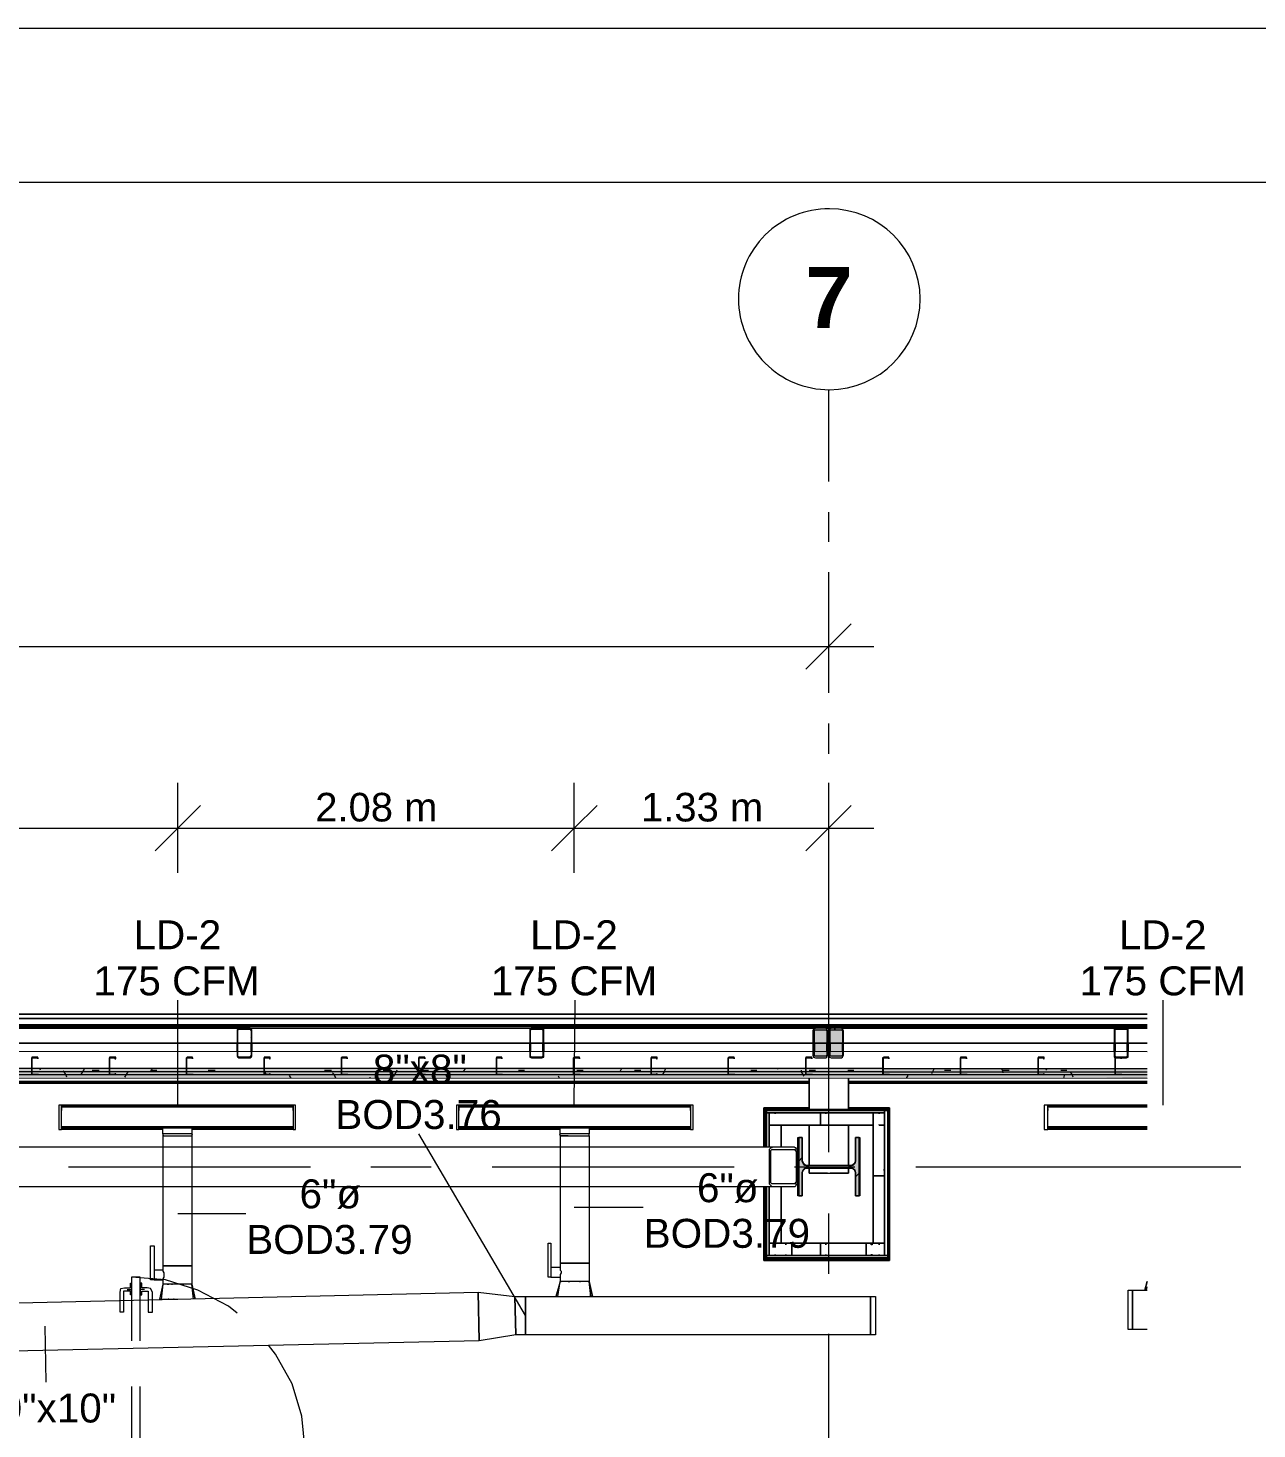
# Model space of a CAD drawing. Header units: metres. Extents: x -2 to 207, y -8 to 52.
# Drawn here: x 54.2 to 60.65, y 44.79 to 52.14 of the extents above; entities that cross this region are included whole.
import ezdxf

# ---------------------------------------------------------------- set-up
doc = ezdxf.new("R2010")
doc.units = ezdxf.units.M
for name, color, linetype, lineweight in [('HVAC - Ductos', 5, 'Continuous', 0), ('PDF_Text', 7, 'Continuous', 0), ('pie de plano', 7, 'Continuous', 0)]:
    doc.layers.add(name, color=color, linetype=linetype, lineweight=lineweight)
doc.layers.add('PDF_Geometry', color=7, linetype='Continuous', lineweight=0, true_color=0xaaaaaa)
doc.layers.add('PDF_Solid Fills', color=7, linetype='Continuous', lineweight=0, true_color=0xffffff)
doc.styles.add('PDF Helvetica', font='')
doc.styles.add('PDF Helvetica Bold', font='')
doc.styles.get('PDF Helvetica').set_extended_font_data('Helvetica')
doc.styles.get('PDF Helvetica Bold').set_extended_font_data('Helvetica', bold=True)

msp = doc.modelspace()

# ---------------------------------------------------------------- hatches: boundary and pattern name
at = {"layer": 'PDF_Solid Fills', "lineweight": 0, "transparency": 33554559}
h = msp.add_hatch(color=256, dxfattribs=at)
h.paths.add_polyline_path([(55.305, 46.7397), (55.364, 46.7352), (55.3646, 46.7352), (55.3646, 46.7397)])
h.paths.add_polyline_path([(55.305, 46.7397), (55.305, 46.7443), (55.3004, 46.7443)])
h.paths.add_polyline_path([(55.3004, 46.8864), (55.2958, 46.8864), (55.2958, 46.7443)])
h.paths.add_polyline_path([(55.3692, 46.7443), (55.3646, 46.7443), (55.3692, 46.7397)])
h.paths.add_polyline_path([(55.3004, 46.891), (55.3646, 46.8864), (55.3692, 46.8818), (55.3692, 46.7443), (55.3737, 46.8858), (55.3737, 46.8864), (55.3692, 46.891)])
h = msp.add_hatch(color=256, dxfattribs=at)
h.paths.add_polyline_path([(56.8353, 46.8864), (56.8949, 46.891), (56.8307, 46.891), (56.8307, 46.7397), (56.8399, 46.7443), (56.8353, 46.7443)])
h.paths.add_polyline_path([(56.8399, 46.7397), (56.8944, 46.7352), (56.8949, 46.7352), (56.8949, 46.7397)])
h.paths.add_polyline_path([(56.8995, 46.7397), (56.904, 46.891), (56.8995, 46.891)])
for points in [[(58.3289, 46.7397), (58.3834, 46.7352), (58.3839, 46.7352), (58.3839, 46.7397), (58.3885, 46.7443), (58.393, 46.8856), (58.393, 46.8864), (58.3885, 46.891), (58.3197, 46.891), (58.3152, 46.8818), (58.3152, 46.7489), (58.3197, 46.7489), (58.3197, 46.7397)], [(58.4114, 46.7397), (58.4659, 46.7352), (58.4664, 46.7352), (58.4664, 46.7397), (58.471, 46.7443), (58.4756, 46.8858), (58.4756, 46.8864), (58.471, 46.891), (58.4022, 46.891), (58.3977, 46.8818), (58.3977, 46.7489), (58.4022, 46.7489), (58.4022, 46.7397)], [(12.4111, 46.6344), (59.8547, 46.6344), (60.0699, 46.6298), (60.0699, 46.6481), (26.619, 46.6526), (12.4111, 46.6526)], [(58.2602, 46.1945), (58.2602, 46.3182), (58.2419, 46.3182), (58.2419, 46.0113), (58.2602, 46.0113), (58.2602, 46.1395), (58.2648, 46.1533), (58.2694, 46.1579), (58.5306, 46.1579), (58.5397, 46.1487), (58.5397, 46.0113), (58.558, 46.0113), (58.558, 46.3182), (58.5397, 46.3182), (58.5351, 46.1853), (58.526, 46.1762), (58.274, 46.1716), (58.274, 46.1762), (58.2694, 46.1808), (58.2648, 46.1808), (58.2648, 46.1945)]]:
    msp.add_hatch(color=256, dxfattribs=at).paths.add_polyline_path(points)
h = msp.add_hatch(color=256, dxfattribs=at)
h.paths.add_polyline_path([(59.9005, 46.8864), (59.96, 46.891), (59.8959, 46.891), (59.8959, 46.7397), (59.9051, 46.7443), (59.9005, 46.7443)])
h.paths.add_polyline_path([(59.9325, 46.7397), (59.9598, 46.7352), (59.96, 46.7352), (59.96, 46.7397)])
h.paths.add_polyline_path([(59.9646, 46.7397), (59.9692, 46.891), (59.9646, 46.891)])
h = msp.add_hatch(color=256, dxfattribs=at)
h.paths.add_polyline_path([(26.6236, 46.6802), (26.6236, 46.6664), (28.6487, 46.6664), (28.6487, 46.6802)])
h.paths.add_polyline_path([(60.0699, 46.6802), (58.6863, 46.6802), (58.6863, 46.6618), (60.0699, 46.6618)])
h.paths.add_polyline_path([(25.8127, 46.6802), (25.8127, 46.6664), (26.619, 46.6664), (26.619, 46.6802)])
h.paths.add_polyline_path([(14.0377, 46.6664), (14.0377, 46.6848), (12.4111, 46.6848), (12.4111, 46.6664)])
h.paths.add_polyline_path([(28.6533, 46.6802), (28.6533, 46.6664), (30.6784, 46.6664), (30.6784, 46.6802)])
h.paths.add_polyline_path([(18.908, 46.6664), (18.908, 46.6848), (16.072, 46.6848), (16.072, 46.6664)])
h.paths.add_polyline_path([(31.4939, 46.6802), (31.4939, 46.6664), (33.5191, 46.6664), (33.5191, 46.6802)])
h.paths.add_polyline_path([(21.7487, 46.6664), (21.7487, 46.6848), (20.9423, 46.6848), (20.9423, 46.6664)])
h.paths.add_polyline_path([(36.3643, 46.6802), (36.3643, 46.6664), (38.3894, 46.6664), (38.3894, 46.6802)])
h.paths.add_polyline_path([(25.8081, 46.6802), (25.4049, 46.6848), (23.783, 46.6848), (23.783, 46.6664), (25.8081, 46.6664)])
h.paths.add_polyline_path([(41.2346, 46.6802), (41.2346, 46.6664), (43.2598, 46.6664), (43.2598, 46.6802)])
h.paths.add_polyline_path([(50.5676, 46.6664), (50.9698, 46.6618), (50.9707, 46.6618), (50.9707, 46.6802), (48.9456, 46.6802), (48.9456, 46.6664)])
h.paths.add_polyline_path([(44.0753, 46.6802), (44.0753, 46.6664), (46.1004, 46.6664), (46.1004, 46.6802)])
h.paths.add_polyline_path([(53.005, 46.6802), (53.005, 46.6618), (53.8114, 46.6618), (53.8114, 46.6802)])
h.paths.add_polyline_path([(48.1347, 46.6802), (48.1347, 46.6664), (48.941, 46.6664), (48.941, 46.6802)])
h.paths.add_polyline_path([(55.8456, 46.6802), (55.8456, 46.6618), (58.6817, 46.6618), (58.6817, 46.6802)])
h.paths.add_polyline_path([(46.105, 46.6802), (46.105, 46.6664), (48.1301, 46.6664), (48.1301, 46.6802)])
h.paths.add_polyline_path([(53.8159, 46.6802), (53.8159, 46.6618), (55.841, 46.6618), (55.841, 46.6802)])
h.paths.add_polyline_path([(43.2643, 46.6802), (43.2643, 46.6664), (44.0707, 46.6664), (44.0707, 46.6802)])
h.paths.add_polyline_path([(50.9753, 46.6802), (50.9753, 46.6618), (53.0004, 46.6618), (53.0004, 46.6802)])
h.paths.add_polyline_path([(38.394, 46.6802), (38.394, 46.6664), (41.2301, 46.6664), (41.2301, 46.6802)])
h.paths.add_polyline_path([(23.7784, 46.6664), (23.7784, 46.6848), (21.7532, 46.6848), (21.7532, 46.6664)])
h.paths.add_polyline_path([(33.5237, 46.6802), (33.5237, 46.6664), (36.3597, 46.6664), (36.3597, 46.6802)])
h.paths.add_polyline_path([(20.9377, 46.6664), (20.9377, 46.6848), (18.9126, 46.6848), (18.9126, 46.6664)])
h.paths.add_polyline_path([(30.683, 46.6802), (30.683, 46.6664), (31.4894, 46.6664), (31.4894, 46.6802)])
h.paths.add_polyline_path([(16.0674, 46.6664), (16.0674, 46.6848), (14.0423, 46.6848), (14.0423, 46.6664)])
h = msp.add_hatch(color=256, dxfattribs=at)
h.paths.add_polyline_path([(53.005, 46.6618), (53.005, 46.6481), (53.8114, 46.6481), (53.8114, 46.6618)])
h.paths.add_polyline_path([(48.1301, 46.6481), (48.1301, 46.6664), (46.105, 46.6664), (46.105, 46.6481)])
h.paths.add_polyline_path([(44.0707, 46.6481), (44.0707, 46.6664), (43.2643, 46.6664), (43.2643, 46.6481)])
h.paths.add_polyline_path([(50.9707, 46.6618), (50.5676, 46.6664), (48.9456, 46.6664), (48.9456, 46.6481), (50.9707, 46.6481)])
h.paths.add_polyline_path([(41.2301, 46.6481), (41.2301, 46.6664), (38.394, 46.6664), (38.394, 46.6481)])
h.paths.add_polyline_path([(48.941, 46.6481), (48.941, 46.6664), (48.1347, 46.6664), (48.1347, 46.6481)])
h.paths.add_polyline_path([(36.3597, 46.6481), (36.3597, 46.6664), (33.5237, 46.6664), (33.5237, 46.6481)])
h.paths.add_polyline_path([(46.1004, 46.6481), (46.1004, 46.6664), (44.0753, 46.6664), (44.0753, 46.6481)])
h.paths.add_polyline_path([(31.4894, 46.6481), (31.4894, 46.6664), (30.683, 46.6664), (30.683, 46.6481)])
h.paths.add_polyline_path([(43.2598, 46.6481), (43.2598, 46.6664), (41.2346, 46.6664), (41.2346, 46.6481)])
h.paths.add_polyline_path([(28.6487, 46.6481), (28.6487, 46.6664), (26.6236, 46.6664), (26.6236, 46.6481)])
h.paths.add_polyline_path([(38.3894, 46.6481), (38.3894, 46.6664), (36.3643, 46.6664), (36.3643, 46.6481)])
h.paths.add_polyline_path([(25.8081, 46.6526), (25.8081, 46.6664), (23.783, 46.6664), (23.783, 46.6526)])
h.paths.add_polyline_path([(33.5191, 46.6481), (33.5191, 46.6664), (31.4939, 46.6664), (31.4939, 46.6481)])
h.paths.add_polyline_path([(21.7487, 46.6526), (21.7487, 46.6664), (20.9423, 46.6664), (20.9423, 46.6526)])
h.paths.add_polyline_path([(30.6784, 46.6481), (30.6784, 46.6664), (28.6533, 46.6664), (28.6533, 46.6481)])
h.paths.add_polyline_path([(18.908, 46.6526), (18.908, 46.6664), (16.072, 46.6664), (16.072, 46.6526)])
h.paths.add_polyline_path([(26.619, 46.6481), (26.619, 46.6664), (25.8127, 46.6664), (25.8127, 46.6526), (26.5091, 46.6526)])
h.paths.add_polyline_path([(14.0377, 46.6526), (14.0377, 46.6664), (12.4111, 46.6664), (12.4111, 46.6526)])
h.paths.add_polyline_path([(23.7784, 46.6526), (23.7784, 46.6664), (21.7532, 46.6664), (21.7532, 46.6526)])
h.paths.add_polyline_path([(60.0699, 46.6618), (53.8159, 46.6618), (53.8159, 46.6481), (60.0699, 46.6481)])
h.paths.add_polyline_path([(20.9377, 46.6526), (20.9377, 46.6664), (18.9126, 46.6664), (18.9126, 46.6526)])
h.paths.add_polyline_path([(50.9753, 46.6618), (50.9753, 46.6481), (53.0004, 46.6481), (53.0004, 46.6618)])
h.paths.add_polyline_path([(16.0674, 46.6526), (16.0674, 46.6664), (14.0423, 46.6664), (14.0423, 46.6526)])

# ---------------------------------------------------------------- linework, layer by layer
at = {"layer": 'HVAC - Ductos', "color": 252, "lineweight": 0, "true_color": 0x939598}
for points in [[(58.3977, 49.1313), (58.3977, 48.8931), (58.3977, 48.6549)], [(58.5168, 49.0123), (58.3977, 48.8931), (58.2785, 48.774)], [(7.582, 48.8931), (12.4157, 48.8931), (21.6112, 48.8931), (30.8113, 48.8931), (40.0068, 48.8931), (49.2022, 48.8931), (58.6359, 48.8931)], [(54.9843, 47.7065), (54.9843, 47.9401), (54.9843, 48.1784)], [(57.0644, 47.7065), (57.0644, 47.9401), (57.0644, 48.1784)], [(58.3977, 48.1784), (58.3977, 47.9401), (58.3977, 47.7065)], [(55.1034, 48.0593), (54.9843, 47.9401), (54.8652, 47.821)], [(57.1835, 48.0593), (57.0644, 47.9401), (56.9452, 47.821)], [(58.5168, 48.0593), (58.3977, 47.9401), (58.2785, 47.821)], [(27.2742, 47.9401), (29.4688, 47.9401), (30.8113, 47.9401), (32.0621, 47.9401), (34.2429, 47.9401), (36.4559, 47.9401), (38.6414, 47.9401), (40.0068, 47.9401), (41.3583, 47.9401), (43.498, 47.9401), (45.6697, 47.9401), (47.8277, 47.9401), (49.2022, 47.9401), (50.5768, 47.9401), (52.7942, 47.9401), (54.9843, 47.9401), (57.0644, 47.9401), (58.6359, 47.9401)]]:
    msp.add_lwpolyline(points, dxfattribs=at)
at = {"layer": 'HVAC - Ductos', "lineweight": 0}
for points in [[(54.9843, 46.4878), (54.9843, 47.0376)], [(57.0644, 46.4878), (57.069, 47.0376)], [(60.1524, 46.4878), (60.1524, 47.0376)], [(55.5891, 46.4648), (55.5891, 46.4878), (55.5891, 46.4832), (54.3749, 46.4832), (54.3749, 46.4878), (54.3749, 46.4648)], [(55.5891, 46.4878), (54.3749, 46.4878)], [(57.6737, 46.4648), (57.6737, 46.4878), (57.6737, 46.4832), (56.4596, 46.4832), (56.4596, 46.4878), (56.4596, 46.4648)], [(57.6737, 46.4878), (56.4596, 46.4878)], [(59.5477, 46.4648), (59.5477, 46.4878), (59.5477, 46.4832), (60.07, 46.4832)], [(60.07, 46.4878), (59.5477, 46.4878)], [(60.07, 46.3686), (59.5477, 46.3686), (59.5477, 46.3732), (60.07, 46.3732), (59.5477, 46.3732), (59.5477, 46.4786), (60.07, 46.4786)], [(54.3749, 46.4144), (54.3749, 46.4236), (54.3749, 46.4328)], [(54.9064, 46.3595), (54.3749, 46.3595), (54.3749, 46.364), (54.3749, 46.3823), (54.3749, 46.3915)], [(54.3749, 46.3777), (54.3749, 46.3823), (54.3749, 46.3869)], [(54.9064, 46.3366), (54.9064, 46.3274), (54.911, 46.3274), (54.9293, 46.3274), (54.9522, 46.3274), (54.9843, 46.3274), (55.0118, 46.3274), (55.0347, 46.3274), (55.053, 46.3274), (55.0576, 46.3274), (55.0622, 46.3366), (55.053, 46.3366), (55.0393, 46.3366), (55.0118, 46.3366), (54.9843, 46.3366), (54.9522, 46.3366), (54.9293, 46.3366), (54.911, 46.3366), (54.9064, 46.3366), (54.9064, 46.3686), (54.911, 46.3686), (54.9155, 46.3686), (54.9293, 46.3686), (54.9431, 46.3686), (54.9614, 46.3686), (54.9843, 46.3686), (55.0026, 46.3686), (55.0209, 46.3686), (55.0347, 46.3686), (55.0484, 46.3686), (55.0576, 46.3686), (55.0576, 46.3366)], [(55.5891, 46.3915), (55.5891, 46.3823), (55.5891, 46.364), (55.5891, 46.3595), (55.0576, 46.3595)], [(55.5891, 46.4328), (55.5891, 46.4236), (55.5891, 46.4144)], [(55.5891, 46.3869), (55.5891, 46.3823), (55.5891, 46.3777)], [(56.4596, 46.4144), (56.4596, 46.4236), (56.4596, 46.4328)], [(56.9911, 46.3595), (56.4596, 46.3595), (56.4596, 46.364), (56.4596, 46.3823), (56.4596, 46.3915)], [(56.4596, 46.3777), (56.4596, 46.3823), (56.4596, 46.3869)], [(56.9911, 46.3366), (56.9911, 46.3686), (57.0003, 46.3686), (57.0094, 46.3686), (57.0277, 46.3686), (57.0461, 46.3686), (57.0644, 46.3686), (57.0873, 46.3686), (57.1057, 46.3686), (57.1193, 46.3686), (57.1331, 46.3686), (57.1377, 46.3686), (57.1423, 46.3686), (57.1423, 46.3366), (57.1377, 46.3366), (57.1193, 46.3366), (57.0965, 46.3366), (57.0644, 46.3366), (57.0369, 46.3366), (57.0094, 46.3366), (56.9957, 46.3366), (56.9865, 46.3366), (56.9911, 46.3274), (56.9957, 46.3274), (57.0094, 46.3274), (57.0369, 46.3274), (57.0644, 46.3274), (57.0965, 46.3274), (57.1193, 46.3274), (57.1377, 46.3274), (57.1423, 46.3274), (57.1423, 46.3366)], [(57.6737, 46.3915), (57.6737, 46.3823), (57.6737, 46.364), (57.6737, 46.3595), (57.1423, 46.3595)], [(57.6737, 46.4328), (57.6737, 46.4236), (57.6737, 46.4144)], [(57.6737, 46.3869), (57.6737, 46.3823), (57.6737, 46.3777)], [(59.5477, 46.4144), (59.5477, 46.4236), (59.5477, 46.4328)], [(60.07, 46.3595), (59.5477, 46.3595), (59.5477, 46.364), (59.5477, 46.3823), (59.5477, 46.3915)], [(59.5477, 46.3777), (59.5477, 46.3823), (59.5477, 46.3869)], [(54.3749, 46.364), (54.9064, 46.364)], [(55.0163, 46.3274), (55.0209, 46.3274), (55.0347, 46.3274), (55.0484, 46.3274), (55.053, 46.3274), (55.0576, 46.3274), (55.0576, 45.6447), (55.0484, 45.6447), (55.0347, 45.6447), (55.0209, 45.6447), (55.0026, 45.6447), (54.9843, 45.6447), (54.9614, 45.6447), (54.9431, 45.6447), (54.9293, 45.6447), (54.9155, 45.6447), (54.911, 45.6447), (54.9064, 45.6447), (54.9064, 45.6218), (54.8606, 45.6218), (54.8606, 45.6173), (54.8606, 45.6127), (54.8606, 45.6081), (54.8606, 45.6035), (54.8606, 45.5943), (54.8606, 45.5897), (54.8606, 45.5851), (54.8606, 45.5806), (54.8606, 45.576), (54.8606, 45.5714), (54.9064, 45.5714), (54.9064, 45.5485), (54.8973, 45.4706)], [(54.911, 46.3274), (54.9064, 46.3274), (54.9064, 45.6447), (54.911, 45.6447), (54.9155, 45.6447), (54.9293, 45.6447), (54.9431, 45.6447), (54.9614, 45.6447), (54.9843, 45.6447), (55.0026, 45.6447), (55.0209, 45.6447), (55.0347, 45.6447), (55.0484, 45.6447), (55.0576, 45.6447), (55.0576, 45.5485), (55.053, 45.5485), (55.0484, 45.5485), (55.0347, 45.5485), (55.0209, 45.5485), (55.0026, 45.5485), (54.9843, 45.5485), (54.9614, 45.5485), (54.9431, 45.5485), (54.9293, 45.5485), (54.9155, 45.5485), (54.911, 45.5485), (54.9064, 45.5485), (54.8881, 45.4706)], [(54.9155, 46.3274), (54.9293, 46.3274), (54.9431, 46.3274), (54.9522, 46.3274)], [(54.9568, 46.3274), (54.9614, 46.3274), (54.9843, 46.3274), (55.0026, 46.3274), (55.0072, 46.3274)], [(55.0576, 46.364), (55.5891, 46.364)], [(56.8078, 45.3836), (56.2488, 46.3366)], [(56.4596, 46.364), (56.9911, 46.364)], [(57.1377, 46.3274), (57.1423, 46.3274), (57.1423, 45.6585), (57.1377, 45.6585), (57.1331, 45.6585), (57.1193, 45.6585), (57.1057, 45.6585), (57.0873, 45.6585), (57.0644, 45.6585), (57.0461, 45.6585), (57.0277, 45.6585), (57.0094, 45.6585), (57.0003, 45.6585), (56.9911, 45.6585), (56.9911, 45.6355), (56.9406, 45.6355), (56.9406, 45.631), (56.9406, 45.6218), (56.9406, 45.6173), (56.9406, 45.6127), (56.9406, 45.6035), (56.9406, 45.5989), (56.9406, 45.5943), (56.9406, 45.5897), (56.9406, 45.5851), (56.9911, 45.5851), (56.9911, 45.5622), (56.9957, 45.5622), (56.9911, 45.5622)], [(57.0323, 46.3274), (57.0277, 46.3274), (57.0094, 46.3274), (57.0003, 46.3274), (56.9957, 46.3274), (56.9911, 46.3274), (56.9911, 45.6585), (57.0003, 45.6585), (57.0094, 45.6585), (57.0277, 45.6585), (57.0461, 45.6585), (57.0644, 45.6585), (57.0873, 45.6585), (57.1057, 45.6585), (57.1193, 45.6585), (57.1331, 45.6585), (57.1377, 45.6585), (57.1423, 45.6585), (57.1423, 45.5622), (57.1377, 45.5622), (57.1331, 45.5622), (57.1193, 45.5622), (57.1057, 45.5622), (57.0873, 45.5622), (57.0644, 45.5622), (57.0461, 45.5622), (57.0277, 45.5622), (57.0094, 45.5622), (57.0003, 45.5622), (56.9957, 45.5622), (56.9911, 45.5622), (56.9682, 45.4844), (56.9728, 45.4844)], [(57.0415, 46.3274), (57.0461, 46.3274), (57.0644, 46.3274), (57.0873, 46.3274), (57.0919, 46.3274)], [(57.0873, 46.3366), (57.0735, 46.3366)], [(57.0965, 46.3274), (57.1057, 46.3274), (57.1193, 46.3274), (57.1331, 46.3274)], [(57.1423, 46.364), (57.6737, 46.364)], [(59.5477, 46.364), (60.07, 46.364)], [(57.0644, 45.9517), (57.4264, 45.9517)], [(54.9843, 45.9196), (55.3417, 45.9196)], [(56.9911, 45.6355), (56.9911, 45.631), (56.9911, 45.6218), (56.9957, 45.6173), (56.9957, 45.6081), (56.9911, 45.5989), (56.9911, 45.5897), (56.9911, 45.5851)], [(54.9064, 45.6218), (54.9064, 45.6173), (54.911, 45.6081), (54.911, 45.5989), (54.911, 45.5897), (54.911, 45.5851), (54.9064, 45.576), (54.9064, 45.5714)], [(56.9773, 45.4844), (56.9911, 45.5622), (56.9682, 45.4844), (56.9728, 45.4844), (56.9773, 45.4844), (56.9819, 45.4844), (56.9911, 45.4844)], [(57.1469, 45.4844), (57.1423, 45.4844), (57.1515, 45.4844), (57.1423, 45.5622)], [(57.1606, 45.4844), (57.1423, 45.5622), (57.1606, 45.4844)], [(60.0608, 45.5165), (60.0562, 45.5165), (60.07, 45.5621), (60.0562, 45.5165), (60.0608, 45.5165), (60.0654, 45.5165), (60.07, 45.5346)], [(54.9064, 45.5485), (54.8881, 45.4706), (54.8973, 45.4706), (54.911, 45.4706), (54.9293, 45.4706), (54.9477, 45.4706), (54.9706, 45.4706), (54.9843, 45.4706)], [(55.076, 45.4706), (55.0576, 45.5485), (55.076, 45.4706)], [(55.0668, 45.4706), (55.0576, 45.5485)], [(60.0699, 45.3102), (59.9921, 45.3102), (59.9921, 45.5165), (60.0699, 45.5165)], [(54.9385, 45.4706), (54.9339, 45.4706)], [(54.966, 45.4706), (54.9614, 45.4706)], [(56.9957, 45.4844), (57.0094, 45.4844), (57.014, 45.4844)], [(57.0186, 45.4844), (57.0231, 45.4844), (57.0323, 45.4844), (57.0461, 45.4844), (57.0507, 45.4844), (57.0553, 45.4844), (57.0735, 45.4844)], [(57.0827, 45.4844), (57.0873, 45.4844), (57.1011, 45.4844), (57.1102, 45.4844), (57.1148, 45.4844), (57.1193, 45.4844), (57.1377, 45.4844)], [(54.2879, 45.3286), (54.2925, 45.0353)]]:
    msp.add_lwpolyline(points, dxfattribs=at)
for points in [[(54.3612, 46.4878), (54.3612, 46.3595), (54.3749, 46.3595), (54.3749, 46.4878)], [(55.5891, 46.3732), (54.3749, 46.3732), (54.3749, 46.4786), (55.5891, 46.4786), (55.5891, 46.3732), (55.5891, 46.3686), (54.3749, 46.3686), (54.3749, 46.3732)], [(54.3749, 46.4694), (54.3749, 46.4648), (54.3749, 46.4602), (54.3749, 46.4648)], [(55.6028, 46.4878), (55.5891, 46.4878), (55.5891, 46.3595), (55.6028, 46.3595)], [(55.5891, 46.4602), (55.5891, 46.4648), (55.5891, 46.4694), (55.5891, 46.4648)], [(56.4459, 46.4878), (56.4459, 46.3595), (56.4596, 46.3595), (56.4596, 46.4878)], [(57.6737, 46.3732), (56.4596, 46.3732), (56.4596, 46.4786), (57.6737, 46.4786), (57.6737, 46.3732), (57.6737, 46.3686), (56.4596, 46.3686), (56.4596, 46.3732)], [(56.4596, 46.4694), (56.4596, 46.4648), (56.4596, 46.4602), (56.4596, 46.4648)], [(57.6875, 46.4878), (57.6737, 46.4878), (57.6737, 46.3595), (57.6875, 46.3595)], [(57.6737, 46.4602), (57.6737, 46.4648), (57.6737, 46.4694), (57.6737, 46.4648)], [(59.5294, 46.4878), (59.5294, 46.3595), (59.5477, 46.3595), (59.5477, 46.4878)], [(59.5477, 46.4694), (59.5477, 46.4648), (59.5477, 46.4602), (59.5477, 46.4648)], [(54.8423, 45.7501), (54.8606, 45.7501), (54.8606, 45.5714), (54.8423, 45.5714)], [(56.927, 45.7638), (56.9406, 45.7638), (56.9406, 45.5851), (56.927, 45.5851)], [(57.0415, 45.5622), (57.0369, 45.5622), (57.0323, 45.5622), (57.0369, 45.5622)], [(57.0965, 45.5622), (57.0919, 45.5622)], [(53.2433, 45.4294), (56.5604, 45.5073), (56.565, 45.2507), (53.2479, 45.1773)], [(54.9385, 45.5485), (54.9293, 45.5485)], [(54.9568, 45.5485), (54.9522, 45.5485)], [(55.0163, 45.5485), (55.0118, 45.5485), (55.0072, 45.5485), (55.0118, 45.5485)], [(56.5604, 45.5073), (56.7528, 45.4844), (56.7574, 45.2827), (56.565, 45.2507)], [(59.9921, 45.5165), (59.9921, 45.3102), (59.9692, 45.3102), (59.9692, 45.5165)], [(56.7849, 45.2827), (56.7574, 45.2827), (56.7528, 45.4844), (56.7804, 45.4844), (56.8078, 45.4844), (56.8078, 45.2827)], [(56.8078, 45.4844), (58.6176, 45.4844), (58.6176, 45.2827), (56.8078, 45.2827)], [(57.156, 45.4844), (57.1606, 45.4844)], [(58.6176, 45.2827), (58.6176, 45.4844), (58.6451, 45.4844), (58.6451, 45.2827)]]:
    msp.add_lwpolyline(points, close=True, dxfattribs=at)
at = {"layer": 'PDF_Geometry', "lineweight": 0}
msp.add_lwpolyline([(58.4022, 51.1886, 0.416649), (57.9258, 50.7167, 0.414635), (58.4022, 50.2401, 0.411021), (58.8787, 50.7167, 0.413031)], format="xyb", close=True, dxfattribs=at)
for points in [[(58.3977, 50.2355), (58.3977, 49.7591)], [(58.3977, 47.6973), (58.3977, 46.2403)], [(55.3692, 46.9642), (55.2958, 46.9642)], [(56.904, 46.9642), (56.8262, 46.9642)], [(58.4389, 46.9642), (58.361, 46.9642)], [(59.9692, 46.9642), (59.8913, 46.9642)], [(55.305, 46.891), (53.871, 46.891), (55.3325, 46.891), (56.8674, 46.891), (58.3289, 46.891), (56.8949, 46.891)], [(55.3646, 46.891), (56.8399, 46.891)], [(58.4298, 46.8818), (58.4343, 46.891)], [(59.9051, 46.891), (58.4664, 46.891), (59.9325, 46.891), (60.07, 46.891)], [(59.9371, 46.8864), (59.9417, 46.891)], [(60.07, 46.891), (59.96, 46.891)], [(55.2958, 46.7673), (55.3004, 46.7718), (55.3004, 46.8131)], [(55.2958, 46.7718), (55.2958, 46.8131)], [(55.3692, 46.8405), (55.3737, 46.8451)], [(55.3692, 46.7718), (55.3692, 46.8131)], [(55.3737, 46.8131), (55.3737, 46.7718)], [(56.8307, 46.7718), (56.8307, 46.8131)], [(56.8353, 46.8131), (56.8353, 46.7718)], [(56.8995, 46.8635), (56.904, 46.868)], [(56.8995, 46.7673), (56.8995, 46.8131)], [(56.904, 46.8131), (56.904, 46.7673)], [(58.3152, 46.8131), (58.3152, 46.7673)], [(58.3243, 46.8131), (58.3243, 46.7673)], [(58.3885, 46.8451), (58.3931, 46.8497)], [(58.3885, 46.7673), (58.3885, 46.8131)], [(58.3931, 46.7673), (58.3931, 46.8131)], [(58.3977, 46.8543), (58.4068, 46.8635)], [(58.3977, 46.8131), (58.3977, 46.7673)], [(58.4068, 46.8131), (58.4068, 46.7673)], [(58.471, 46.7673), (58.471, 46.8131)], [(58.4756, 46.7673), (58.4756, 46.8131)], [(59.8959, 46.8405), (59.9005, 46.8451)], [(59.8959, 46.7673), (59.8959, 46.8131)], [(59.9005, 46.8131), (59.9005, 46.7673)], [(59.9646, 46.7673), (59.9646, 46.8131)], [(59.9692, 46.8131), (59.9692, 46.7673)], [(60.07, 46.7673), (12.4111, 46.7718), (12.4111, 46.7535), (7.2476, 46.7535), (7.2476, 46.6161), (12.4111, 46.6161), (12.4111, 46.6344), (60.07, 46.6298)], [(56.8307, 46.7947), (56.8353, 46.7993)], [(58.3152, 46.7718), (58.3243, 46.781)], [(55.841, 46.6802), (55.4379, 46.6802), (55.0301, 46.6802), (54.6269, 46.6802), (54.2191, 46.6802), (53.8159, 46.6802)], [(55.841, 46.6618), (55.4379, 46.6618), (55.0301, 46.6618), (54.6269, 46.6618), (54.2191, 46.6618), (53.8159, 46.6618)], [(58.6817, 46.6802), (58.2785, 46.6802), (57.8708, 46.6802), (57.4676, 46.6802), (57.0598, 46.6802), (56.6566, 46.6802), (56.2488, 46.6802), (55.8456, 46.6802)], [(58.6817, 46.6618), (58.2785, 46.6618), (57.8708, 46.6618), (57.4676, 46.6618), (57.0598, 46.6618), (56.6566, 46.6618), (56.2488, 46.6618), (55.8456, 46.6618)], [(58.6863, 46.6802), (59.0895, 46.6802), (59.4973, 46.6802), (59.9005, 46.6802), (60.07, 46.6802)], [(58.6863, 46.6618), (59.0895, 46.6618), (59.4973, 46.6618), (59.9005, 46.6618), (60.07, 46.6618)], [(58.2969, 46.6115), (49.303, 46.6115)], [(53.8159, 46.6481), (54.2191, 46.6481), (60.07, 46.6481)], [(58.503, 46.6115), (60.07, 46.6115)], [(58.0678, 45.6859), (58.0678, 45.6813), (58.7092, 45.6813), (58.0678, 45.6813), (58.0632, 45.6768), (58.0632, 45.6722), (58.0586, 45.6722), (58.7184, 45.6722), (58.7184, 45.6768), (58.7138, 45.6813), (58.7092, 45.6813), (58.7092, 46.4648), (58.7092, 45.6813), (58.7092, 46.4648), (58.503, 46.4648), (58.7138, 46.4648), (58.7138, 45.6813)], [(58.2969, 46.4648), (58.0678, 46.4648), (58.2969, 46.4648)], [(58.0678, 46.0617), (58.0678, 45.6859), (58.0724, 45.6859), (58.0724, 46.0617), (58.0724, 45.6997), (58.0724, 45.6859), (58.7092, 45.6859), (58.7092, 45.6813), (58.0678, 45.6813), (58.7092, 45.6813), (58.0678, 45.6813), (58.7092, 45.6813), (58.7092, 45.7638), (58.7092, 46.4648), (58.6313, 46.4648), (58.0678, 46.4648), (58.0678, 46.3823), (58.0678, 46.2678), (58.0678, 46.4648), (58.0678, 46.2678), (58.0678, 46.4648), (58.0678, 46.2678), (58.0678, 46.4602), (58.0724, 46.4602), (58.0724, 46.2678), (58.0724, 46.4465), (58.0724, 46.4602), (58.6909, 46.4602), (58.7092, 46.4602), (58.7092, 45.6997), (58.7092, 45.6859), (58.0678, 45.6859)], [(58.2969, 46.4648), (58.0678, 46.4648), (58.2969, 46.4648)], [(58.7092, 46.4648), (58.503, 46.4648)], [(58.503, 46.4648), (58.7092, 46.4648)], [(58.7092, 45.6859), (58.7092, 46.4648), (58.7092, 45.6859)], [(58.2969, 46.1579), (58.2831, 46.1579), (58.274, 46.1533), (58.2648, 46.1441), (58.2602, 46.1349), (58.2602, 46.0112), (58.2373, 46.0112), (58.2373, 46.3182), (58.2602, 46.3182), (58.2602, 46.1945), (58.2648, 46.1853), (58.274, 46.1762), (58.2831, 46.1716), (58.2969, 46.1716), (58.2969, 46.3823), (58.2969, 46.1716)], [(58.503, 46.1716), (58.503, 46.3823), (58.503, 46.1716), (58.5168, 46.1716), (58.526, 46.1762), (58.5351, 46.1853), (58.5397, 46.1945), (58.5397, 46.3182), (58.5626, 46.3182), (58.5626, 46.0112), (58.5397, 46.0112), (58.5397, 46.1349), (58.5351, 46.1441), (58.526, 46.1533), (58.5168, 46.1579), (58.503, 46.1579), (58.503, 46.1304), (58.503, 46.1579)], [(58.1045, 46.2678), (54.1184, 46.2678), (54.1138, 46.2633), (54.1092, 46.2633), (54.1046, 46.2587), (54.1, 46.2541), (54.1, 46.2495), (54.1, 46.2403), (54.1, 46.0846), (54.1, 46.08), (54.1, 46.0754), (54.1046, 46.0708), (54.1092, 46.0663), (54.1138, 46.0617), (54.1184, 46.0617), (58.1045, 46.0617)], [(54.4162, 46.2678), (54.2008, 46.2678)], [(58.0632, 46.2678), (54.4162, 46.2678)], [(55.6808, 46.1625), (54.4116, 46.1625)], [(56.313, 46.1625), (55.9969, 46.1625)], [(57.9028, 46.1625), (56.6337, 46.1625)], [(58.5351, 46.1625), (58.219, 46.1625)], [(58.2419, 46.1945), (58.2602, 46.2129)], [(58.2969, 46.1579), (58.2969, 46.1304), (58.2969, 46.1579)], [(60.0837, 46.1625), (58.8559, 46.1625)], [(60.5602, 46.1625), (60.0837, 46.1625)], [(58.3794, 46.1304), (58.3839, 46.1304), (58.3885, 46.1304), (58.3931, 46.1304), (58.3885, 46.1304), (58.3839, 46.1304), (58.3794, 46.1304), (58.2969, 46.1304), (58.503, 46.1304), (58.4206, 46.1304), (58.416, 46.1304), (58.4114, 46.1304), (58.4068, 46.1304), (58.4114, 46.1304), (58.416, 46.1304), (58.4206, 46.1304)], [(58.5397, 46.112), (58.558, 46.1304)], [(54.2008, 46.0617), (54.4162, 46.0617)], [(54.4162, 46.0617), (58.0632, 46.0617)], [(58.0678, 46.0617), (58.0678, 45.6813), (58.0678, 46.0617)], [(58.0678, 46.0617), (58.0678, 45.6813), (58.0678, 46.0617)], [(58.0678, 45.6813), (58.0678, 46.0617)], [(58.3977, 45.9196), (58.3977, 45.6035)], [(58.0678, 45.6813), (58.7138, 45.6813)], [(55.2958, 45.3973), (55.2501, 45.434), (55.0897, 45.5165), (54.9201, 45.5714), (54.7414, 45.5851), (54.7414, 45.2507)], [(54.7873, 45.2507), (54.7873, 45.5851), (54.7414, 45.5851)], [(54.7186, 45.521), (54.7414, 45.521)], [(54.8102, 45.521), (54.7873, 45.521)], [(58.3977, 45.2873), (58.3977, 44.0182)], [(55.6532, 44.678), (55.6349, 44.8566), (55.5845, 45.0262), (55.4975, 45.1819), (55.4608, 45.2278)], [(54.7414, 45.0124), (54.7414, 44.678), (54.7873, 44.678), (54.7873, 45.0124)]]:
    msp.add_lwpolyline(points, dxfattribs=at)
at = {"layer": 'PDF_Geometry', "color": 252, "lineweight": 0, "true_color": 0x939598}
for points in [[(58.3977, 49.5987), (58.3977, 49.4429)], [(58.3977, 49.2826), (58.3977, 48.6503)], [(58.3977, 48.4899), (58.3977, 48.3296)], [(58.3977, 48.1738), (58.3977, 47.6973)]]:
    msp.add_lwpolyline(points, dxfattribs=at)
at = {"layer": 'PDF_Geometry', "lineweight": 0}
for points in [[(53.8022, 46.9642), (55.3325, 46.9642), (56.8674, 46.9642), (55.3325, 46.9642), (53.8022, 46.9642), (52.2673, 46.9642)], [(58.3977, 46.9642), (59.9325, 46.9642), (60.07, 46.9642), (59.9325, 46.9642), (58.3977, 46.9642), (56.8674, 46.9642)], [(55.3325, 46.9413), (53.8022, 46.9413)], [(55.3325, 46.9093), (53.8022, 46.9093)], [(55.3325, 46.9001), (53.8022, 46.9001)], [(55.2958, 46.7443), (55.3004, 46.7397), (55.305, 46.7351), (55.3646, 46.7351), (55.3692, 46.7397), (55.3737, 46.7443), (55.3737, 46.8818), (55.3692, 46.8864), (55.3646, 46.891), (55.305, 46.891), (55.3004, 46.8864), (55.2958, 46.8818)], [(55.3646, 46.7397), (55.305, 46.7397), (55.3004, 46.7443), (55.3004, 46.8818), (55.305, 46.8864), (55.3646, 46.8864), (55.3646, 46.8818), (55.3692, 46.8818), (55.3692, 46.7443), (55.3646, 46.7443)], [(56.8674, 46.9413), (55.3325, 46.9413)], [(56.8674, 46.9093), (55.3325, 46.9093)], [(56.8674, 46.9001), (55.3325, 46.9001)], [(56.8307, 46.7443), (56.8307, 46.7397), (56.8399, 46.7351), (56.8949, 46.7351), (56.904, 46.7397), (56.904, 46.7443), (56.904, 46.8818), (56.904, 46.8864), (56.8949, 46.891), (56.8399, 46.891), (56.8307, 46.8864), (56.8307, 46.8818)], [(56.8949, 46.7397), (56.8399, 46.7397), (56.8353, 46.7443), (56.8353, 46.8818), (56.8399, 46.8864), (56.8949, 46.8864), (56.8995, 46.8818), (56.8995, 46.7443)], [(58.3977, 46.9413), (56.8674, 46.9413)], [(58.3977, 46.9093), (56.8674, 46.9093)], [(58.3977, 46.9001), (56.8674, 46.9001)], [(58.3289, 46.7351), (58.3839, 46.7351), (58.3885, 46.7397), (58.3931, 46.7489), (58.3931, 46.8772), (58.3885, 46.8864), (58.3839, 46.891), (58.3289, 46.891), (58.3197, 46.8864), (58.3152, 46.8772), (58.3152, 46.7489), (58.3197, 46.7397)], [(58.3977, 46.891), (58.3839, 46.891)], [(59.9325, 46.9413), (58.3977, 46.9413)], [(59.9325, 46.9093), (58.3977, 46.9093)], [(59.9325, 46.9001), (58.3977, 46.9001)], [(58.4114, 46.7351), (58.4664, 46.7351), (58.471, 46.7397), (58.4756, 46.7489), (58.4756, 46.8772), (58.471, 46.8864), (58.4664, 46.891), (58.4114, 46.891), (58.4022, 46.8864), (58.3977, 46.8772), (58.3977, 46.7489), (58.4022, 46.7397)], [(58.4114, 46.891), (58.3977, 46.891)], [(59.9692, 46.8818), (59.9692, 46.8864), (59.96, 46.891), (59.9051, 46.891), (59.8959, 46.8864), (59.8959, 46.8818), (59.8959, 46.7443), (59.8959, 46.7397), (59.9051, 46.7351), (59.96, 46.7351), (59.9692, 46.7397), (59.9692, 46.7443)], [(59.9051, 46.8864), (59.96, 46.8864), (59.9646, 46.8818), (59.9646, 46.7443), (59.96, 46.7397), (59.9051, 46.7397), (59.9005, 46.7443), (59.9005, 46.8818)], [(60.07, 46.9413), (59.9325, 46.9413)], [(60.07, 46.9093), (59.9325, 46.9093)], [(60.07, 46.9001), (59.9325, 46.9001)], [(53.8756, 46.8131), (55.2958, 46.8131)], [(55.3004, 46.8131), (55.3325, 46.8131), (55.3692, 46.8131), (55.3325, 46.8131)], [(55.3737, 46.8131), (56.8307, 46.8131)], [(56.8353, 46.8131), (56.8674, 46.8131)], [(56.8674, 46.8131), (56.8995, 46.8131)], [(56.904, 46.8131), (58.3152, 46.8131)], [(58.3289, 46.7443), (58.3243, 46.7443), (58.3243, 46.7489), (58.3243, 46.8772), (58.3243, 46.8818), (58.3289, 46.8818), (58.3839, 46.8818), (58.3885, 46.8772), (58.3885, 46.7489), (58.3839, 46.7443)], [(58.3243, 46.8131), (58.3885, 46.8131)], [(58.3931, 46.8131), (58.3977, 46.8131)], [(58.471, 46.7489), (58.4664, 46.7443), (58.4114, 46.7443), (58.4068, 46.7443), (58.4068, 46.7489), (58.4068, 46.8772), (58.4068, 46.8818), (58.4114, 46.8818), (58.4664, 46.8818), (58.471, 46.8772)], [(58.4068, 46.8131), (58.471, 46.8131)], [(58.4756, 46.8131), (59.8959, 46.8131)], [(59.9005, 46.8131), (59.9325, 46.8131), (59.9646, 46.8131), (59.9325, 46.8131)], [(60.07, 46.8131), (59.9692, 46.8131)], [(54.2513, 46.7397), (54.2191, 46.7397), (54.2191, 46.7351), (54.2191, 46.6481), (54.2513, 46.6481), (54.2513, 46.6526), (54.2513, 46.6481), (54.2191, 46.6481), (54.2191, 46.7351), (54.2513, 46.7351), (54.2513, 46.7306)], [(54.659, 46.7397), (54.6269, 46.7397), (54.6269, 46.7351), (54.6269, 46.6481), (54.659, 46.6481), (54.659, 46.6526), (54.6544, 46.6526), (54.6544, 46.6481), (54.6269, 46.6481), (54.6269, 46.7351), (54.6544, 46.7351), (54.6544, 46.7306), (54.659, 46.7306)], [(55.0622, 46.7397), (55.0347, 46.7397), (55.0301, 46.7351), (55.0301, 46.6481), (55.0347, 46.6481), (55.0622, 46.6481), (55.0622, 46.6526), (55.0622, 46.6481), (55.0347, 46.6481), (55.0301, 46.6481), (55.0301, 46.7351), (55.0347, 46.7351), (55.0622, 46.7351), (55.0622, 46.7306)], [(55.4699, 46.7397), (55.4379, 46.7397), (55.4379, 46.7351), (55.4379, 46.6481), (55.4699, 46.6481), (55.4699, 46.6526), (55.4654, 46.6526), (55.4654, 46.6481), (55.4379, 46.6481), (55.4379, 46.7351), (55.4654, 46.7351), (55.4654, 46.7306), (55.4699, 46.7306)], [(55.8732, 46.7397), (55.8456, 46.7397), (55.841, 46.7351), (55.841, 46.6481), (55.8456, 46.6481), (55.8732, 46.6481), (55.8732, 46.6526), (55.8732, 46.6481), (55.8456, 46.6481), (55.8456, 46.7351), (55.8732, 46.7351), (55.8732, 46.7306)], [(56.2809, 46.7397), (56.2488, 46.7397), (56.2488, 46.7351), (56.2488, 46.6481), (56.2809, 46.6481), (56.2809, 46.6526), (56.2809, 46.6481), (56.2488, 46.6481), (56.2488, 46.7351), (56.2809, 46.7351), (56.2809, 46.7306)], [(56.6841, 46.7397), (56.6566, 46.7397), (56.6566, 46.7351), (56.6566, 46.6481), (56.6841, 46.6481), (56.6841, 46.6526), (56.6841, 46.6481), (56.6566, 46.6481), (56.6566, 46.7351), (56.6841, 46.7351), (56.6841, 46.7306)], [(57.0919, 46.7397), (57.0644, 46.7397), (57.0598, 46.7351), (57.0598, 46.6481), (57.0644, 46.6481), (57.0919, 46.6481), (57.0919, 46.6526), (57.0919, 46.6481), (57.0644, 46.6481), (57.0598, 46.6481), (57.0598, 46.7351), (57.0644, 46.7351), (57.0919, 46.7351), (57.0919, 46.7306)], [(57.4996, 46.7397), (57.4676, 46.7397), (57.4676, 46.7351), (57.4676, 46.6481), (57.4996, 46.6481), (57.4996, 46.6526), (57.495, 46.6526), (57.495, 46.6481), (57.4676, 46.6481), (57.4676, 46.7351), (57.495, 46.7351), (57.495, 46.7306), (57.4996, 46.7306)], [(57.9028, 46.7397), (57.8754, 46.7397), (57.8708, 46.7351), (57.8708, 46.6481), (57.8754, 46.6481), (57.9028, 46.6481), (57.9028, 46.6526), (57.9028, 46.6481), (57.8754, 46.6481), (57.8708, 46.6481), (57.8708, 46.7351), (57.8754, 46.7351), (57.9028, 46.7351), (57.9028, 46.7306)], [(58.3106, 46.7397), (58.2785, 46.7397), (58.2785, 46.7351), (58.2785, 46.6481), (58.3106, 46.6481), (58.3106, 46.6526), (58.3106, 46.6481), (58.2785, 46.6481), (58.2785, 46.7351), (58.3106, 46.7351), (58.3106, 46.7306)], [(58.7138, 46.7397), (58.6863, 46.7397), (58.6863, 46.7351), (58.6817, 46.7351), (58.6817, 46.6481), (58.6863, 46.6481), (58.7138, 46.6481), (58.7138, 46.6526), (58.7138, 46.6481), (58.6863, 46.6481), (58.6863, 46.7351), (58.7138, 46.7351), (58.7138, 46.7306)], [(59.1216, 46.7397), (59.0895, 46.7397), (59.0895, 46.7351), (59.0895, 46.6481), (59.1216, 46.6481), (59.1216, 46.6526), (59.1216, 46.6481), (59.0895, 46.6481), (59.0895, 46.7351), (59.1216, 46.7351), (59.1216, 46.7306)], [(59.5294, 46.7397), (59.4973, 46.7397), (59.4973, 46.7351), (59.4973, 46.6481), (59.5294, 46.6481), (59.5294, 46.6526), (59.5248, 46.6526), (59.5248, 46.6481), (59.4973, 46.6481), (59.4973, 46.7351), (59.5248, 46.7351), (59.5248, 46.7306), (59.5294, 46.7306)], [(59.9325, 46.7397), (59.9051, 46.7397), (59.9005, 46.7351), (59.9005, 46.6481), (59.9051, 46.6481), (59.9325, 46.6481), (59.9325, 46.6526), (59.9325, 46.6481), (59.9051, 46.6481), (59.9005, 46.6481), (59.9005, 46.7351), (59.9051, 46.7351), (59.9325, 46.7351), (59.9325, 46.7306)], [(49.303, 46.6115), (58.2969, 46.6115)], [(49.303, 46.6115), (58.2969, 46.6115)], [(49.303, 46.6023), (58.2969, 46.6023)], [(58.2969, 46.6298), (58.2969, 46.4648)], [(58.503, 46.6298), (58.503, 46.4648)], [(58.503, 46.6115), (60.07, 46.6115)], [(60.07, 46.6115), (58.503, 46.6115)], [(60.07, 46.6023), (58.503, 46.6023)], [(58.0586, 46.474), (58.0586, 46.2678), (58.0586, 46.474), (58.2969, 46.474), (58.0586, 46.474), (58.0632, 46.4694), (58.0678, 46.4648), (58.2969, 46.4648), (58.0678, 46.4648), (58.0678, 46.2678), (58.0678, 46.4648), (58.0632, 46.4694)], [(58.2969, 46.474), (58.0586, 46.474), (58.0632, 46.4694), (58.0678, 46.4648), (58.0632, 46.4694), (58.0586, 46.474), (58.0586, 46.2678), (58.0586, 46.474)], [(58.7092, 46.4648), (58.503, 46.4648), (58.7138, 46.4648), (58.7138, 45.6813), (58.0678, 45.6813), (58.0632, 45.6768), (58.0632, 45.6722), (58.0586, 45.6722), (58.7184, 45.6722), (58.7184, 46.474), (58.503, 46.474), (58.7184, 46.474), (58.503, 46.474), (58.7184, 46.474), (58.7184, 46.4694), (58.7138, 46.4648), (58.7092, 46.4648), (58.7138, 46.4648), (58.7184, 46.4694), (58.7184, 46.474), (58.7184, 46.4694), (58.7138, 46.4648), (58.7092, 46.4648), (58.7138, 46.4648), (58.7184, 46.4694), (58.7184, 46.474), (58.7184, 45.6722), (58.7184, 46.474), (58.7184, 45.6722), (58.7184, 45.6768), (58.7138, 45.6813), (58.7092, 45.6813), (58.7138, 45.6813), (58.7184, 45.6768), (58.7184, 45.6722), (58.0586, 45.6722), (58.0586, 46.0617), (58.0586, 45.6722), (58.0586, 46.0617), (58.0586, 45.6722), (58.7184, 45.6722), (58.7184, 45.6768), (58.7138, 45.6813), (58.7092, 45.6813), (58.0678, 45.6813), (58.7092, 45.6813), (58.7092, 46.4648), (58.7092, 45.6813), (58.7092, 46.4648), (58.503, 46.4648)], [(58.0678, 46.4648), (58.0678, 46.2678)], [(58.2969, 46.4648), (58.0678, 46.4648)], [(58.7092, 46.4602), (58.7092, 46.4648), (58.0678, 46.4648), (58.0678, 46.4602)], [(58.6313, 46.3823), (58.1503, 46.3823), (58.1503, 46.2678), (58.1503, 46.3823), (58.0861, 46.3823), (58.0861, 46.2678), (58.0861, 46.4465), (58.0724, 46.4465), (58.6909, 46.4465), (58.6909, 46.4602), (58.6909, 45.6997), (58.7092, 45.6997), (58.0724, 45.6997), (58.0861, 45.6997), (58.0861, 46.0617), (58.0861, 45.7638), (58.1503, 45.7638), (58.1503, 46.0617), (58.1503, 45.7638), (58.6313, 45.7638)], [(58.0907, 46.4465), (58.0861, 46.4465), (58.0861, 46.442), (58.0861, 46.3823), (58.0907, 46.3823), (58.1182, 46.3823), (58.1182, 46.3869), (58.1182, 46.3823), (58.0907, 46.3823), (58.0861, 46.3823), (58.0861, 46.442), (58.0861, 46.4465), (58.0907, 46.4465), (58.1182, 46.4465)], [(58.1503, 46.3823), (58.6313, 46.3823), (58.6313, 46.4465), (58.0861, 46.4465), (58.0861, 46.3823)], [(58.1182, 46.442), (58.1182, 46.4465)], [(58.3564, 46.4465), (58.3564, 46.442), (58.3564, 46.3823), (58.3839, 46.3823), (58.3839, 46.3869), (58.3839, 46.3823), (58.3564, 46.3823), (58.3564, 46.442), (58.3564, 46.4465), (58.3839, 46.4465)], [(58.3839, 46.442), (58.3839, 46.4465)], [(58.6313, 46.3823), (58.6313, 45.7638), (58.6909, 45.7638), (58.6909, 46.4465), (58.6313, 46.4465)], [(58.6634, 46.442), (58.6634, 46.4465)], [(58.6909, 46.4465), (58.6909, 46.442), (58.6909, 46.3823), (58.6634, 46.3823), (58.6634, 46.3869), (58.6634, 46.3823), (58.6909, 46.3823), (58.6909, 46.442), (58.6909, 46.4465), (58.6634, 46.4465)], [(58.558, 46.0112), (58.558, 46.3182), (58.5397, 46.3182), (58.5397, 46.1945), (58.5351, 46.1808), (58.526, 46.1716), (58.5168, 46.1716), (58.2831, 46.1716), (58.274, 46.1716), (58.2648, 46.1808), (58.2602, 46.1945), (58.2602, 46.3182), (58.2419, 46.3182), (58.2419, 46.0112), (58.2602, 46.0112), (58.2602, 46.1349), (58.2648, 46.1487), (58.274, 46.1579), (58.2831, 46.1579), (58.5168, 46.1579), (58.526, 46.1579), (58.5351, 46.1487), (58.5397, 46.1349), (58.5397, 46.0112)], [(58.1045, 46.2678), (58.0999, 46.2633), (58.0953, 46.2633), (58.0907, 46.2587), (58.0861, 46.2541), (58.0861, 46.2495), (58.0861, 46.2403), (58.0861, 46.0846), (58.0861, 46.08), (58.0861, 46.0754), (58.0907, 46.0708), (58.0953, 46.0663), (58.0999, 46.0617), (58.1045, 46.0617), (58.219, 46.0617), (58.2235, 46.0617), (58.2281, 46.0663), (58.2281, 46.0708), (58.2327, 46.0754), (58.2327, 46.08), (58.2373, 46.0846), (58.2373, 46.2403), (58.2327, 46.2495), (58.2327, 46.2541), (58.2281, 46.2587), (58.2281, 46.2633), (58.2235, 46.2633), (58.219, 46.2678)], [(58.0953, 46.0846), (58.0953, 46.2403), (58.0953, 46.2449), (58.0953, 46.2495), (58.0999, 46.2541), (58.1045, 46.2541), (58.219, 46.2541), (58.2235, 46.2541), (58.2235, 46.2495), (58.2281, 46.2449), (58.2281, 46.2403), (58.2281, 46.0846), (58.2235, 46.08), (58.2235, 46.0754), (58.219, 46.0754), (58.1045, 46.0754), (58.0999, 46.0754), (58.0953, 46.08)], [(58.6909, 46.1212), (58.6909, 46.1166), (58.6313, 46.1166), (58.6313, 46.1212), (58.6313, 46.1487), (58.6359, 46.1487), (58.6313, 46.1487), (58.6313, 46.1212), (58.6313, 46.1166), (58.6909, 46.1166), (58.6909, 46.1212), (58.6909, 46.1487)], [(58.6863, 46.1487), (58.6909, 46.1487)], [(58.0678, 45.6813), (58.0678, 46.0617), (58.0678, 45.7638), (58.0678, 45.6813), (58.0632, 45.6768), (58.0632, 45.6722), (58.0586, 45.6722), (58.0632, 45.6722), (58.0632, 45.6768)], [(58.0678, 46.0617), (58.0678, 45.6813)], [(58.0907, 45.7638), (58.0861, 45.7638), (58.0861, 45.7593), (58.0861, 45.6997), (58.0907, 45.6997), (58.1182, 45.6997), (58.1182, 45.7043), (58.1182, 45.6997), (58.0907, 45.6997), (58.0861, 45.6997), (58.0861, 45.7593), (58.0861, 45.7638), (58.0907, 45.7638), (58.1182, 45.7638)], [(58.6313, 45.7638), (58.1503, 45.7638), (58.0861, 45.7638), (58.0861, 45.6997), (58.6909, 45.6997), (58.6909, 45.7638)], [(58.1182, 45.7547), (58.1182, 45.7638)], [(58.1731, 45.7547), (58.1731, 45.7638)], [(58.2007, 45.7638), (58.2053, 45.7638), (58.2053, 45.7593), (58.2053, 45.6997), (58.2007, 45.6997), (58.1731, 45.6997), (58.1731, 45.7043), (58.1731, 45.6997), (58.2007, 45.6997), (58.2053, 45.6997), (58.2053, 45.7593), (58.2007, 45.7638), (58.1731, 45.7638)], [(58.3564, 45.7638), (58.3564, 45.7593), (58.3564, 45.6997), (58.3839, 45.6997), (58.3839, 45.7043), (58.3839, 45.6997), (58.3564, 45.6997), (58.3564, 45.7593), (58.3564, 45.7638), (58.3839, 45.7638)], [(58.3839, 45.7547), (58.3839, 45.7638)], [(58.6268, 45.7547), (58.6222, 45.7547), (58.6222, 45.7638), (58.5946, 45.7638), (58.5946, 45.7593), (58.5946, 45.6997), (58.6222, 45.6997), (58.6222, 45.7043), (58.6268, 45.7043), (58.6268, 45.6997), (58.5946, 45.6997), (58.5946, 45.7593), (58.5946, 45.7638), (58.6268, 45.7638)], [(58.6634, 45.7547), (58.6634, 45.7638)], [(58.6909, 45.7638), (58.6909, 45.7593), (58.6909, 45.6997), (58.6634, 45.6997), (58.6634, 45.7043), (58.6634, 45.6997), (58.6909, 45.6997), (58.6909, 45.7593), (58.6909, 45.7638), (58.6634, 45.7638)], [(54.7003, 45.5119), (54.7003, 45.5073), (54.7003, 45.4019), (54.6819, 45.4019), (54.6819, 45.5073), (54.6865, 45.5256), (54.7048, 45.5302), (54.7369, 45.5302), (54.7369, 45.553), (54.7414, 45.553), (54.7414, 45.4935), (54.7369, 45.4935), (54.7369, 45.5119), (54.7048, 45.5119)], [(54.8285, 45.5119), (54.8285, 45.5073), (54.8285, 45.4019), (54.8515, 45.4019), (54.8515, 45.5073), (54.8423, 45.5256), (54.8239, 45.5302), (54.7965, 45.5302), (54.7965, 45.553), (54.7873, 45.553), (54.7873, 45.4935), (54.7965, 45.4935), (54.7965, 45.5119), (54.8239, 45.5119)]]:
    msp.add_lwpolyline(points, close=True, dxfattribs=at)
at = {"layer": 'PDF_Geometry', "color": 254, "lineweight": 0, "true_color": 0xd2d2d2}
for points in [[(54.6406, 46.7351), (54.6406, 46.7397)], [(56.2718, 46.7351), (56.2718, 46.7397)], [(58.2831, 46.7351), (58.2831, 46.7397)], [(58.6909, 46.6481), (58.6955, 46.6481)]]:
    msp.add_lwpolyline(points, dxfattribs=at)
at = {"layer": 'PDF_Geometry', "color": 254, "lineweight": 0, "true_color": 0xeaeaea}
for points in [[(54.265, 46.671), (54.2604, 46.6802)], [(54.4024, 46.6344), (54.3979, 46.6481), (54.3887, 46.6618), (54.3841, 46.6664)], [(54.4941, 46.6756), (54.4849, 46.6618), (54.4757, 46.6481)], [(54.5353, 46.671), (54.572, 46.671)], [(54.7231, 46.6618), (54.714, 46.6481), (54.7048, 46.6344)], [(54.8423, 46.671), (54.8743, 46.671)], [(54.856, 46.6618), (54.8469, 46.6802)], [(55.1446, 46.671), (55.1813, 46.671)], [(55.4379, 46.6756), (55.4333, 46.6802)], [(55.4471, 46.6526), (55.4425, 46.6618), (55.4379, 46.671)], [(55.754, 46.671), (55.7907, 46.671)], [(56.061, 46.671), (56.0931, 46.671)], [(56.1343, 46.671), (56.1297, 46.6618), (56.1205, 46.6481), (56.1159, 46.6389)], [(56.2626, 46.671), (56.2992, 46.671)], [(56.4917, 46.6802), (56.4825, 46.6664)], [(56.7712, 46.671), (56.8032, 46.671)], [(57.0781, 46.671), (57.1102, 46.671)], [(57.3118, 46.6802), (57.3026, 46.6618), (57.2981, 46.6618)], [(57.3806, 46.671), (57.4126, 46.671)], [(57.5409, 46.6756), (57.5363, 46.6618), (57.5271, 46.6481)], [(57.9899, 46.671), (58.022, 46.671)], [(58.1319, 46.6756), (58.1319, 46.6802)], [(58.2694, 46.6389), (58.2648, 46.6481), (58.2557, 46.6618), (58.2557, 46.671)], [(58.2969, 46.671), (58.3289, 46.671)], [(58.4984, 46.671), (58.5306, 46.671)], [(58.952, 46.6802), (58.9429, 46.6618), (58.9383, 46.6526)], [(59.007, 46.671), (59.0391, 46.671)], [(59.314, 46.6572), (59.314, 46.6618), (59.3049, 46.6802), (59.3049, 46.6756)], [(59.3095, 46.671), (59.3461, 46.671)], [(59.5431, 46.671), (59.5385, 46.6802)], [(59.6164, 46.671), (59.6485, 46.671)], [(59.6806, 46.6344), (59.676, 46.6481), (59.6668, 46.6618)], [(55.5799, 46.6298), (55.5707, 46.6435)], [(55.8136, 46.6298), (55.8044, 46.6481), (55.7953, 46.6572)], [(55.9923, 46.6344), (55.9923, 46.6298)], [(56.4, 46.6298), (56.3908, 46.6481)], [(56.9865, 46.6298), (56.9819, 46.6389)], [(58.8146, 46.6435), (58.8055, 46.6298)], [(59.6347, 46.6435), (59.6302, 46.6298)]]:
    msp.add_lwpolyline(points, dxfattribs=at)
at = {"layer": 'pie de plano', "color": 7, "lineweight": 0}
msp.add_lwpolyline([(87.8812, 52.1373), (87.8812, -7.8416), (-2.0899, -7.8416), (-2.0899, 52.1373)], close=True, dxfattribs=at)
msp.add_lwpolyline([(87.4042, 51.3264), (-0.9903, 51.3264), (-0.9903, -7.1773), (87.4042, -7.1773)], dxfattribs=at)

# ---------------------------------------------------------------- texts
at = {"layer": 'PDF_Text', "color": 253, "lineweight": 0, "true_color": 0xaaaaaa, "insert": (58.2759, 50.7243), "char_height": 0.3201, "attachment_point": 4, "style": 'PDF Helvetica Bold'}
msp.add_mtext('7', dxfattribs=at)
at = {"layer": 'PDF_Text', "color": 252, "lineweight": 0, "true_color": 0x939598, "char_height": 0.15002, "attachment_point": 4, "style": 'PDF Helvetica'}
for s, insert in [('2.08 m', (55.7056, 48.0495)), ('1.33 m', (57.4146, 48.0495))]:
    msp.add_mtext(s, dxfattribs=dict(at, insert=insert))
at = {"layer": 'PDF_Text', "lineweight": 0, "char_height": 0.1519, "attachment_point": 4, "style": 'PDF Helvetica'}
for s, insert in [('LD-2', (54.7525, 47.3812)), ('LD-2', (56.8327, 47.3812)), ('LD-2', (59.9208, 47.3812)), ('175 CFM', (54.5417, 47.1384)), ('175 CFM', (56.6265, 47.1384)), ('175 CFM', (59.7146, 47.1384)), ('8"x8"', (56.0079, 46.6756)), ('BOD3.76', (55.8109, 46.4374)), ('6"ø', (55.6231, 46.0204)), ('6"ø', (57.7078, 46.0525)), ('BOD3.79', (55.3436, 45.7822)), ('BOD3.79', (57.4283, 45.8142)), ('10"x10"', (53.9324, 44.8979))]:
    msp.add_mtext(s, dxfattribs=dict(at, insert=insert))

doc.saveas('drawing.dxf')
